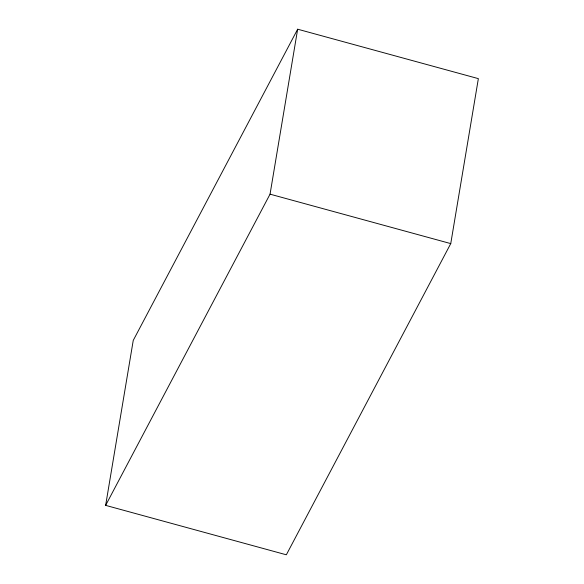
<?xml version="1.0" encoding="UTF-8"?>
<svg xmlns="http://www.w3.org/2000/svg" width="584" height="584" viewBox="0 0 584 584"><rect width="100%" height="100%" fill="white"/><g stroke="black" fill="none" stroke-linecap="round" stroke-linejoin="round"><path stroke-width="0.88" d="M105.638 505.364L133.247 340.399L297.657 29.2L478.362 78.636L450.753 243.601L286.342 554.8L105.638 505.364L270.049 194.165L297.657 29.2M270.049 194.165L450.753 243.601"/></g></svg>
